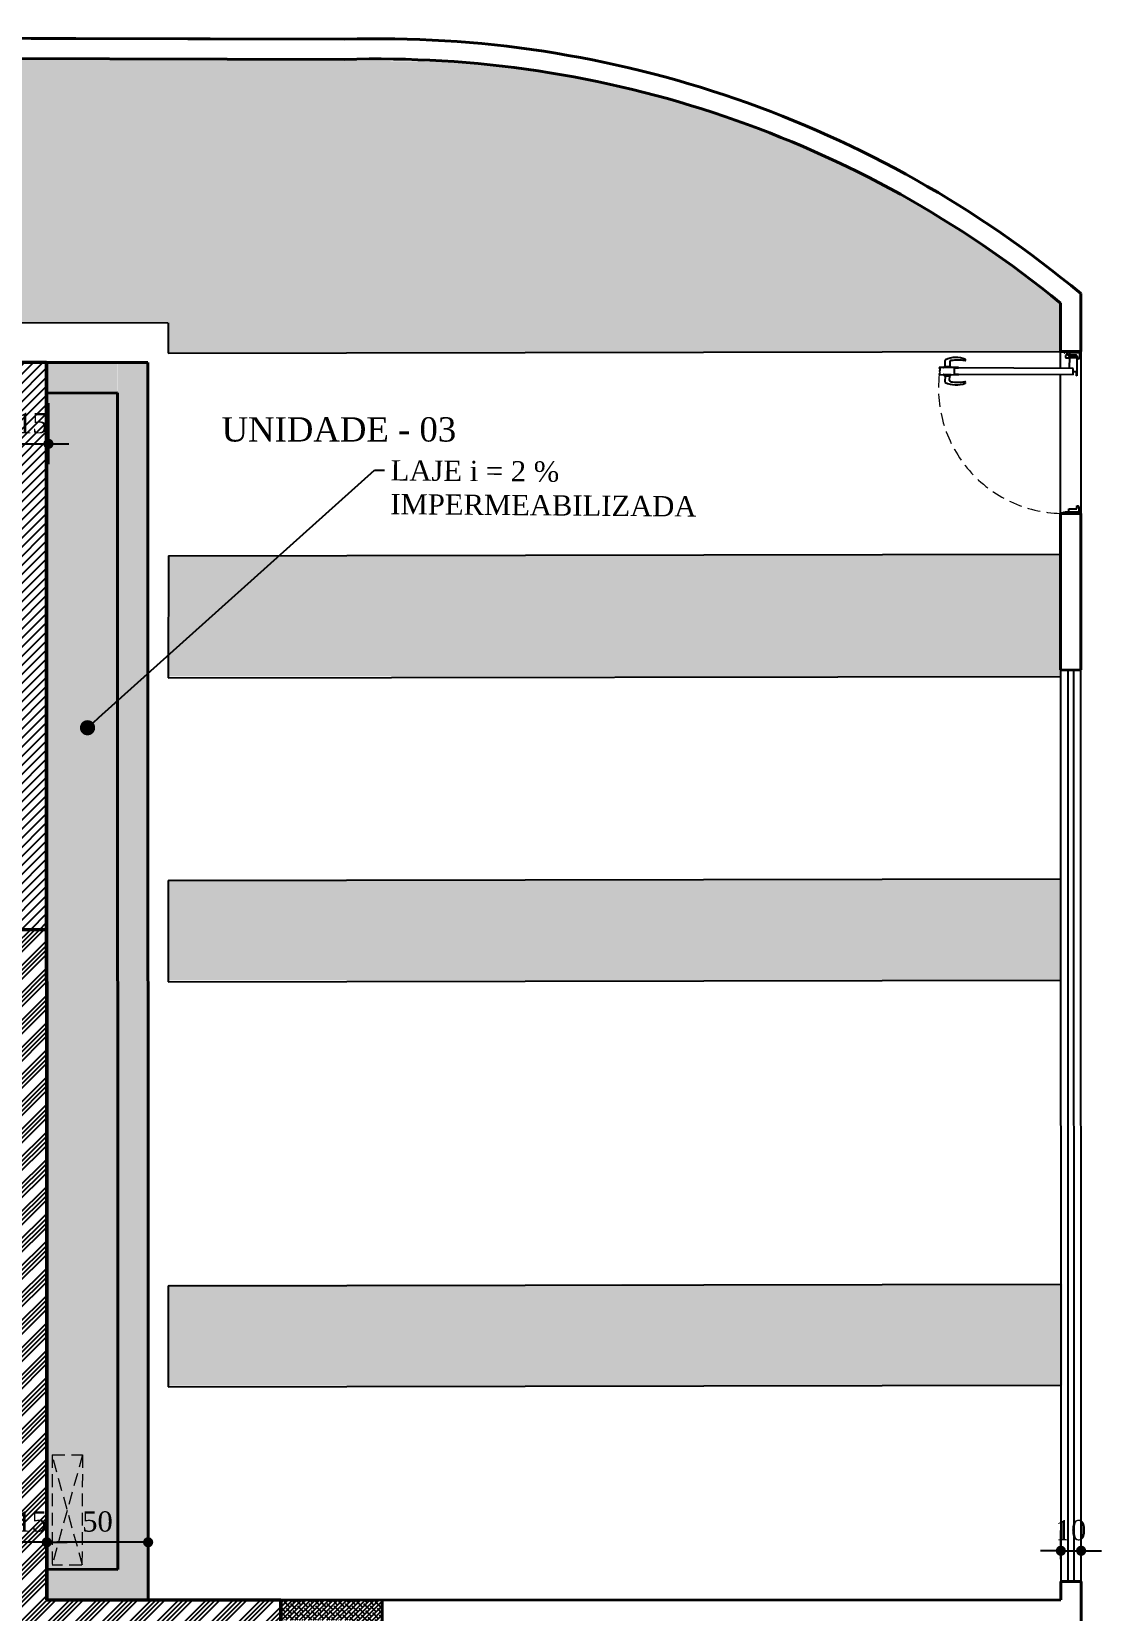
# Model space of a CAD drawing. Header units: millimetres. Extents: x 103208 to 171806, y -164 to 10038.
# Drawn here: x 122729 to 123257, y 6964 to 7744 of the extents above; entities that cross this region are included whole.
import ezdxf
from ezdxf import colors
from ezdxf.entities.mleader import LeaderData, LeaderLine
from ezdxf.math import Vec2, Vec3

# ---------------------------------------------------------------- set-up
doc = ezdxf.new("R2010")
doc.units = ezdxf.units.MM
doc.linetypes.add('HIDDEN', pattern=[9.525, 6.35, -3.175])
for name, color, linetype in [('ACESSORIOS', 2, 'Continuous'), ('Piso', 55, 'Continuous'), ('PN010', 1, 'Continuous'), ('Portas-Cotas', 2, 'Continuous')]:
    doc.layers.add(name, color=color, linetype=linetype)
for name, color, linetype, lineweight in [('Parede Baixa', 5, 'Continuous', 50), ('Parede Corte', 4, 'Continuous', 40), ('Pilares Sub-solo', 7, 'Continuous', 70), ('Projeção Janela', 15, 'HIDDEN', 9), ('Projeção Portas', 55, 'HIDDEN', 5)]:
    doc.layers.add(name, color=color, linetype=linetype, lineweight=lineweight)
doc.styles.add('Valéria', font='romantic.ttf', dxfattribs={"height": 10})
doc.dimstyles.new('Cota - 50', dxfattribs={"dimtxt": 10, "dimasz": 5, "dimexe": 10, "dimexo": 20, "dimgap": 5, "dimtad": 1, "dimtxsty": 'Valéria', "dimblk": 'DOT', "dimcen": 0, "dimclrd": 12, "dimclre": 12, "dimclrt": 2, "dimazin": 2, "dimtfac": 1, "dimtix": 1, "dimtmove": 0, "dimatfit": 3, "dimldrblk": 'DOT', "dimfxl": 1, "dimarcsym": 0})

# ---------------------------------------------------------------- blocks, each defined once
blk = doc.blocks.new('_Dot')
at = {"color": 0, "linetype": 'ByBlock', "lineweight": -2}
blk.add_line((-0.5, 0), (-1, 0), dxfattribs=at)
at = {"color": 0, "linetype": 'ByBlock', "const_width": 0.5}
blk.add_lwpolyline([(-0.25, 0, 1), (0.25, 0, 1)], format="xyb", close=True, dxfattribs=at)
blk = doc.blocks.new('*D792')
at = {"color": 12, "lineweight": -2, "transparency": 16777216}
for p, q in [((123237.15, 6990.13), (123237.15, 7004.35)), ((123247.15, 6990.14), (123247.15, 7004.35)), ((123232.15, 6994.35), (123227.15, 6994.35)), ((123237.15, 6994.35), (123247.15, 6994.35)), ((123252.15, 6994.35), (123257.15, 6994.35))]:
    blk.add_line(p, q, dxfattribs=at)
at = {"layer": 'Defpoints', "color": 0, "transparency": 16777216}
for p in [(123247.15, 6994.35), (123237.15, 6970.13), (123247.15, 6970.14, -236.71)]:
    blk.add_point(p, dxfattribs=at)
at = {"color": 12, "lineweight": -2, "transparency": 16777216, "xscale": 5, "yscale": 5, "zscale": 5}
blk.add_blockref('_Dot', (123237.15, 6994.35), dxfattribs=at)
at = {"color": 12, "lineweight": -2, "transparency": 16777216, "xscale": 5, "yscale": 5, "zscale": 5, "rotation": 180}
blk.add_blockref('_Dot', (123247.15, 6994.35), dxfattribs=at)
at = {"color": 2, "transparency": 16777216, "insert": (123242.15, 7004.46), "char_height": 10, "attachment_point": 5, "style": 'Valéria'}
blk.add_mtext('10', dxfattribs=at)
blk = doc.blocks.new('*D844')
at = {"color": 12, "lineweight": -2, "transparency": 16777216}
for p, q in [((122736.74, 6990.19), (122736.74, 7008.54)), ((122786.74, 6990.2), (122786.74, 7008.54)), ((122781.74, 6998.54), (122741.74, 6998.54))]:
    blk.add_line(p, q, dxfattribs=at)
at = {"layer": 'Defpoints', "color": 0, "transparency": 16777216}
for p in [(122736.74, 6998.54), (122736.74, 6970.19, -488710.04), (122786.74, 6970.2, -488710.04)]:
    blk.add_point(p, dxfattribs=at)
at = {"color": 12, "lineweight": -2, "transparency": 16777216, "xscale": 5, "yscale": 5, "zscale": 5, "rotation": 180}
blk.add_blockref('_Dot', (122736.74, 6998.54), dxfattribs=at)
at = {"color": 12, "lineweight": -2, "transparency": 16777216, "xscale": 5, "yscale": 5, "zscale": 5}
blk.add_blockref('_Dot', (122786.74, 6998.54), dxfattribs=at)
at = {"color": 2, "transparency": 16777216, "insert": (122761.74, 7008.73), "char_height": 10, "attachment_point": 5, "style": 'Valéria'}
blk.add_mtext('50', dxfattribs=at)
blk = doc.blocks.new('*D845')
at = {"color": 12, "lineweight": -2, "transparency": 16777216}
for p, q in [((122721.74, 6990.22), (122721.74, 7008.54)), ((122736.74, 6990.19), (122736.74, 7008.54)), ((122716.74, 6998.54), (122711.74, 6998.54)), ((122736.74, 6998.54), (122721.74, 6998.54)), ((122741.74, 6998.54), (122746.74, 6998.54))]:
    blk.add_line(p, q, dxfattribs=at)
at = {"layer": 'Defpoints', "color": 0, "transparency": 16777216}
for p in [(122721.74, 6998.54), (122721.74, 6970.22, -239442.52), (122736.74, 6970.19, -488710.04)]:
    blk.add_point(p, dxfattribs=at)
at = {"color": 12, "lineweight": -2, "transparency": 16777216, "xscale": 5, "yscale": 5, "zscale": 5}
blk.add_blockref('_Dot', (122721.74, 6998.54), dxfattribs=at)
at = {"color": 12, "lineweight": -2, "transparency": 16777216, "xscale": 5, "yscale": 5, "zscale": 5, "rotation": 180}
blk.add_blockref('_Dot', (122736.74, 6998.54), dxfattribs=at)
at = {"color": 2, "transparency": 16777216, "insert": (122729.24, 7008.73), "char_height": 10, "attachment_point": 5, "style": 'Valéria'}
blk.add_mtext('15', dxfattribs=at)
blk = doc.blocks.new('*D868')
at = {"color": 12, "lineweight": -2, "transparency": 16777216}
for p, q in [((122737.55, 7560.89), (122737.55, 7530.8)), ((122721.57, 7545.93), (122721.57, 7530.8)), ((122716.57, 7540.8), (122711.57, 7540.8)), ((122721.57, 7540.8), (122737.55, 7540.8)), ((122742.55, 7540.8), (122747.55, 7540.8))]:
    blk.add_line(p, q, dxfattribs=at)
at = {"layer": 'Defpoints', "color": 0, "transparency": 16777216}
for p in [(122737.55, 7580.89, 0.05), (122721.57, 7565.93, 9825), (122737.55, 7540.8)]:
    blk.add_point(p, dxfattribs=at)
at = {"color": 12, "lineweight": -2, "transparency": 16777216, "xscale": 5, "yscale": 5, "zscale": 5}
blk.add_blockref('_Dot', (122721.57, 7540.8), dxfattribs=at)
at = {"color": 12, "lineweight": -2, "transparency": 16777216, "xscale": 5, "yscale": 5, "zscale": 5, "rotation": 180}
blk.add_blockref('_Dot', (122737.55, 7540.8), dxfattribs=at)
at = {"color": 2, "transparency": 16777216, "insert": (122729.56, 7550.99), "char_height": 10, "attachment_point": 5, "style": 'Valéria'}
blk.add_mtext('15', dxfattribs=at)

msp = doc.modelspace()

# ---------------------------------------------------------------- hatches: boundary and pattern name
h = msp.add_hatch()
h.set_pattern_fill('GRASS2', color=74, scale=15, pattern_type=2)
h.set_pattern_definition([(360, (7653.407, 20.978), (15, 15), [2.25, -0.45, 0.6, -0.45, 2.25, -9]), (360, (7652.657, 21.428), (15, 15), [1.5, -1.125, 2.25, -1.125, 1.5, -7.5]), (360, (7657.907, 27.428), (15, 15), [1.875, -0.75, 1.875, -10.5]), (360, (7650.407, 30.428), (15, 15), [0.75, -1.5, 0.75, -12]), (90, (7651.907, 30.428), (-15, 15), [1.35, -13.65]), (90, (7656.407, 21.428), (-15, 15), [1.5, -13.5]), (90, (7660.157, 27.428), (-15, 15), [1.5, -13.5]), (45, (7658.357, 21.278), (1e-14, 15), [1.5, -19.7132034]), (135, (7654.457, 21.278), (-15, 1e-14), [1.5, -19.7132034]), (63.434949, (7657.9066, 21.3526), (8e-10, 15), [1.5, -32.0410197]), (75.9637565, (7657.1566, 21.4276), (5e-10, 15), [1.5, -60.3465844]), (75.9637565, (7660.9066, 27.4276), (5e-10, 15), [1.2, -60.6465844]), (75.9637565, (7652.2066, 30.4276), (5e-10, 15), [1.05, -60.7965844]), (104.0362435, (7655.6566, 21.4276), (-5e-10, 15), [1.5, -60.3465844]), (104.0362435, (7659.4066, 27.4276), (-5e-10, 15), [1.2, -60.6465844]), (104.0362435, (7651.6066, 30.4276), (-5e-10, 15), [1.05, -60.7965844]), (116.565051, (7654.9066, 21.3526), (-6e-09, 15), [1.5, -32.041002])])
h.paths.add_polyline_path([(122796.7045, 7075.84619), (123237.79876, 7075.96699), (123237.79876, 7126.02179), (122796.7045, 7125.901)])
h.paths.add_polyline_path([(123237.5273, 7276.02154), (122796.64569, 7275.95354), (122796.64569, 7325.90205), (123237.5273, 7325.97005)])
h.paths.add_polyline_path([(122796.60846, 7485.90909), (123237.26023, 7485.90909), (123237.25505, 7426.0213), (122796.60328, 7426.0213)])
h.paths.add_polyline_path([(122796.47682, 7600.48647), (121767.90472, 7602.95524), (121767.9708, 7733.26805), (122796.54276, 7730.79189)])
h.paths.add_polyline_path([(122934.08579, 7642.95413), (122824.56526, 7642.95413)], flags=16)
h.paths.add_polyline_path([(122796.54276, 7730.79189), (122796.55919, 7585.50927), (123236.9465, 7586.30857), (123236.96495, 7610.24016), (123197.96123, 7639.36647), (123168.57865, 7657.90579), (123133.25616, 7676.85662), (123093.67278, 7694.24828), (123052.45809, 7708.46757), (123013.65484, 7718.5175), (122974.56383, 7725.56191), (122938.86609, 7729.39956)])
at = {"layer": 'Piso', "true_color": 0xcd2027}
h = msp.add_hatch(dxfattribs=at)
h.set_pattern_fill('ANSI31', color=242, angle=360, style=0)
h.paths.add_polyline_path([(122736.5634, 7580.89341), (122294.56306, 7581.97682), (122294.64536, 7301.97578), (122736.6457, 7300.89237)])
h.paths.add_polyline_path([(122721.64128, 7315.92919), (122309.64097, 7316.93907), (122309.56748, 7566.94), (122721.5678, 7565.93012)], flags=16)
at = {"layer": 'Piso', "true_color": 0x93278f}
h = msp.add_hatch(dxfattribs=at)
h.set_pattern_fill('ANSI38', color=217, scale=0.5, angle=360)
h.paths.add_polyline_path([(122771.56781, 7580.89341), (122736.5634, 7580.89341), (122736.56781, 7565.9037), (122771.56781, 7565.9037)])
h.paths.add_polyline_path([(122786.5634, 7580.9081), (122771.73852, 7580.9081), (122771.73852, 6985.11332), (122786.5634, 6985.11332)])
h.paths.add_polyline_path([(122786.73852, 6985.11332), (122771.73852, 6985.11332), (122736.77366, 6985.185), (122736.77366, 6970.19972), (122786.74291, 6970.19972)])
at = {"layer": 'Piso', "transparency": 33554559}
h = msp.add_hatch(dxfattribs=at)
h.set_pattern_fill('AR-CONC', color=256, scale=0.1, angle=585)
h.paths.add_polyline_path([(122737.5532, 7565.8937), (122771.73852, 7565.8937), (122771.73852, 6985.11332), (122737.5532, 6985.11332)])
at = {"layer": 'Piso', "true_color": 0x4b81b4}
h = msp.add_hatch(dxfattribs=at)
h.set_pattern_fill('ANSI34', color=145, scale=0.5, angle=360)
h.paths.add_polyline_path([(122307.77252, 6946.06429), (122837.10176, 6944.97926), (122836.60886, 6704.51998), (122600.11219, 6534.35326), (122252.56962, 6534.35326), (122251.37845, 6284.44883), (122147.1702, 6283.58343), (122147.0987, 6268.58283), (122266.30751, 6269.52936), (122267.49829, 6519.35326), (122604.94784, 6519.35326), (122851.59311, 6696.82222), (122852.15298, 6969.94846), (122736.74291, 6970.18503), (122736.6457, 7300.89237), (122721.64569, 7300.92913), (122721.7429, 6970.21577), (121764.34307, 6972.17828), (121764.46523, 6997.80847), (121739.46552, 6997.92763), (121737.82086, 6652.88355), (121737.79061, 6646.53605), (121762.79154, 6646.67127), (121764.22391, 6947.17847), (122127.77223, 6946.43326), (122127.07564, 6800.29105), (122307.08233, 6801.26462)])
h.paths.add_polyline_path([(122292.15327, 6816.1841), (122142.24726, 6815.37332), (122142.87181, 6946.40231), (122292.77249, 6946.09504)], flags=16)
at = {"layer": 'Piso', "true_color": 0x93278f}
h = msp.add_hatch(dxfattribs=at)
h.set_pattern_fill('ANSI38', color=217, scale=0.5, angle=360)
h.paths.add_polyline_path([(122901.59301, 6960.02921), (122887.13272, 6960.02921), (122887.13272, 6696.71973), (122901.59301, 6696.71973)])
h.paths.add_polyline_path([(122902.13276, 6969.94846), (122852.15298, 6969.94846), (122852.15298, 6960.03362), (122902.13276, 6960.03362)])
h.paths.add_polyline_path([(122887.13272, 6711.82219), (122851.62386, 6711.82219), (122851.62386, 6696.71973), (122887.13272, 6696.71973)])

# ---------------------------------------------------------------- linework, layer by layer
for p, q in [((121767.53715, 7602.95612, 134458.76029), (122796.47682, 7600.48647, 134458.76029)), ((122796.59514, 7600.48618, 134458.76029), (122796.55919, 7585.50927, -86370.72627)), ((122796.55919, 7585.50927, -86370.72627), (123236.9465, 7586.30857)), ((122796.74069, 7485.50943, -86370.72627), (122796.60916, 7425.22152, -239442.52059)), ((122796.74069, 7485.50943, -86370.72627), (123237.128, 7486.30874)), ((122796.60916, 7425.22152, -86421.4403), (123237.25505, 7426.0213)), ((122796.63855, 7325.22141, -86451.27207), (123237.0485, 7326.02076, -76.10605)), ((122796.63855, 7325.22141, -239442.52059), (122796.65325, 7275.22136, -239442.52059)), ((122796.65325, 7275.22136, -86466.18796), (123237.06319, 7276.0207, -91.02194)), ((122796.69734, 7125.22119, -86510.93563), (123237.10728, 7126.02053, -135.76961)), ((122796.69734, 7125.22119, -239442.52059), (122796.71204, 7075.22113, -239442.52059)), ((122796.71204, 7075.22113, -86525.85151), (123237.12198, 7076.02048, -150.68549))]:
    msp.add_line(p, q)
at = {"color": 1}
for p, q in [((123180.00524, 7578.95363), (123180.01949, 7582.02135)), ((123182.31606, 7581.27786), (123182.30522, 7578.94295)), ((123238.98728, 7585.75979), (123238.99053, 7586.45978)), ((123238.98728, 7585.7598), (123238.98728, 7585.75979)), ((123238.99053, 7586.45978), (123240.22051, 7586.45407)), ((123239.03704, 7585.70956), (123239.03704, 7585.70957)), ((123239.13704, 7585.70909), (123239.03704, 7585.70956)), ((123239.18744, 7585.79546), (123239.13704, 7585.70909)), ((123239.1396, 7586.25909), (123239.13768, 7585.84569)), ((123239.13768, 7585.84569), (123239.18744, 7585.79546)), ((123239.1396, 7586.2591), (123239.1396, 7586.25909)), ((123239.58982, 7586.307), (123239.18983, 7586.30886)), ((123239.18983, 7586.30886), (123239.18983, 7586.30886)), ((123239.48489, 7584.44747, 19), (123239.48071, 7583.54748, 19)), ((123239.58744, 7585.7936), (123239.63767, 7585.84337)), ((123239.63704, 7585.70677), (123239.58744, 7585.7936)), ((123239.58982, 7586.30701), (123239.58982, 7586.307)), ((123241.51702, 7585.69804), (123239.63704, 7585.70677)), ((123239.63767, 7585.84337), (123239.63959, 7586.25677)), ((123239.63959, 7586.25677), (123239.63959, 7586.25677)), ((123239.77932, 7583.24609, 19), (123240.67931, 7583.24191, 19)), ((123240.68627, 7584.74189, 19), (123239.78628, 7584.74607, 19)), ((123239.78982, 7586.30607), (123239.78796, 7585.90607)), ((123239.78796, 7585.90607), (123239.78796, 7585.90608)), ((123240.21982, 7586.30407), (123239.78982, 7586.30607)), ((123239.83773, 7585.85585), (123239.83773, 7585.85584)), ((123239.83773, 7585.85584), (123246.18766, 7585.82635)), ((123240.21982, 7586.30408), (123240.21982, 7586.30407)), ((123240.9807, 7583.54051, 19), (123240.98123, 7583.65551, 19)), ((123240.98434, 7584.3255, 19), (123240.98488, 7584.4405, 19)), ((123241.18216, 7583.85458, 19), (123242.00515, 7583.85076, 19)), ((123241.91554, 7584.12117, 19), (123241.18341, 7584.12457, 19)), ((123241.48131, 7578.00959), (123241.50833, 7583.82806)), ((123241.50833, 7583.82806), (123241.90119, 7583.82624)), ((123241.50982, 7584.14806), (123241.51702, 7585.69804)), ((123241.86517, 7584.14641), (123241.50982, 7584.14806)), ((123241.65754, 7583.65737), (123241.65643, 7583.41737)), ((123241.65643, 7583.41737), (123242.26642, 7583.41454)), ((123241.90754, 7583.65621), (123241.65754, 7583.65737)), ((123241.66172, 7584.55736), (123241.66061, 7584.31736)), ((123241.66061, 7584.31736), (123241.9306, 7584.31611)), ((123242.27171, 7584.55452), (123241.66172, 7584.55736)), ((123241.68308, 7584.48226, 19), (123241.68257, 7584.37226, 19)), ((123241.73234, 7584.32203, 19), (123241.95733, 7584.32098, 19)), ((123242.28331, 7584.52947, 19), (123241.73331, 7584.53202, 19)), ((123241.95488, 7584.26867), (123241.86517, 7584.14641)), ((123241.90119, 7583.82624), (123241.94935, 7583.73397)), ((123241.99842, 7584.24283, 19), (123241.91554, 7584.12117, 19)), ((123241.9306, 7584.31611), (123241.9306, 7584.31611)), ((123241.95487, 7584.26868), (123241.95488, 7584.26867)), ((123242.00515, 7583.85076, 19), (123242.05538, 7583.90052, 19)), ((123242.05538, 7583.90052, 19), (123244.45536, 7583.88938, 19)), ((123242.26642, 7583.41454), (123242.29628, 7583.3844)), ((123242.30185, 7584.58439), (123242.27171, 7584.55452)), ((123242.33307, 7584.47924, 19), (123242.28331, 7584.52947, 19)), ((123242.29628, 7583.3844), (123242.32642, 7583.41426)), ((123242.33171, 7584.55425), (123242.30185, 7584.58439)), ((123242.32642, 7583.41426), (123242.35628, 7583.38412)), ((123242.36185, 7584.58411), (123242.33171, 7584.55425)), ((123242.65807, 7584.47773, 19), (123242.33307, 7584.47924, 19)), ((123242.35628, 7583.38412), (123242.38642, 7583.41398)), ((123242.39171, 7584.55397), (123242.36185, 7584.58411)), ((123242.38642, 7583.41398), (123242.41628, 7583.38384)), ((123242.42185, 7584.58383), (123242.39171, 7584.55397)), ((123242.41628, 7583.38384), (123242.44642, 7583.4137)), ((123242.45171, 7584.55369), (123242.42185, 7584.58383)), ((123242.44642, 7583.4137), (123242.47628, 7583.38356)), ((123242.48185, 7584.58355), (123242.45171, 7584.55369)), ((123242.47628, 7583.38356), (123242.50642, 7583.41342)), ((123242.51171, 7584.55341), (123242.48185, 7584.58355)), ((123242.50642, 7583.41342), (123242.53628, 7583.38328)), ((123242.54185, 7584.58327), (123242.51171, 7584.55341)), ((123242.53628, 7583.38328), (123242.56642, 7583.41314)), ((123242.57171, 7584.55313), (123242.54185, 7584.58327)), ((123242.56642, 7583.41314), (123242.59628, 7583.383)), ((123242.60185, 7584.58299), (123242.57171, 7584.55313)), ((123242.59628, 7583.383), (123242.62642, 7583.41287)), ((123242.63171, 7584.55285), (123242.60185, 7584.58299)), ((123242.62642, 7583.41287), (123242.65628, 7583.38273)), ((123242.66185, 7584.58271), (123242.63171, 7584.55285)), ((123242.65628, 7583.38273), (123242.68642, 7583.41259)), ((123242.70784, 7584.4275, 19), (123242.65807, 7584.47773, 19)), ((123242.69171, 7584.55257), (123242.66185, 7584.58271)), ((123242.68642, 7583.41259), (123242.71628, 7583.38245)), ((123242.72185, 7584.58243), (123242.69171, 7584.55257)), ((123242.75807, 7584.47727, 19), (123242.70784, 7584.4275, 19)), ((123242.71628, 7583.38245), (123242.74641, 7583.41231)), ((123242.75171, 7584.5523), (123242.72185, 7584.58243)), ((123242.74641, 7583.41231), (123242.77628, 7583.38217)), ((123242.78185, 7584.58216), (123242.75171, 7584.5523)), ((123243.11877, 7584.47559, 19), (123242.75807, 7584.47727, 19)), ((123242.77628, 7583.38217), (123242.80641, 7583.41203)), ((123242.81171, 7584.55202), (123242.78185, 7584.58216)), ((123242.80641, 7583.41203), (123242.83627, 7583.38189)), ((123242.84185, 7584.58188), (123242.81171, 7584.55202)), ((123242.83627, 7583.38189), (123242.86641, 7583.41175)), ((123242.87171, 7584.55174), (123242.84185, 7584.58188)), ((123242.86641, 7583.41175), (123242.89627, 7583.38161)), ((123242.90185, 7584.5816), (123242.87171, 7584.55174)), ((123242.89627, 7583.38161), (123242.92641, 7583.41147)), ((123242.93171, 7584.55146), (123242.90185, 7584.5816)), ((123242.92641, 7583.41147), (123242.95627, 7583.38133)), ((123242.96185, 7584.58132), (123242.93171, 7584.55146)), ((123242.95627, 7583.38133), (123242.98641, 7583.41119)), ((123242.99171, 7584.55118), (123242.96185, 7584.58132)), ((123242.98641, 7583.41119), (123243.22641, 7583.41008)), ((123243.2317, 7584.55007), (123242.99171, 7584.55118)), ((123243.22641, 7583.41008), (123243.25627, 7583.37994)), ((123243.26184, 7584.57993), (123243.2317, 7584.55007)), ((123243.25627, 7583.37994), (123243.28641, 7583.4098)), ((123243.2917, 7584.54979), (123243.26184, 7584.57993)), ((123243.28641, 7583.4098), (123243.52641, 7583.40869)), ((123243.5317, 7584.54867), (123243.2917, 7584.54979)), ((123243.75806, 7584.47262, 19), (123243.40394, 7584.47427, 19)), ((123243.52641, 7583.40869), (123243.55627, 7583.37855)), ((123243.56184, 7584.57853), (123243.5317, 7584.54867)), ((123243.55627, 7583.37855), (123243.58641, 7583.40841)), ((123243.5917, 7584.54839), (123243.56184, 7584.57853)), ((123243.58641, 7583.40841), (123243.61627, 7583.37827)), ((123243.62184, 7584.57826), (123243.5917, 7584.54839)), ((123243.61627, 7583.37827), (123243.64641, 7583.40813)), ((123243.6517, 7584.54812), (123243.62184, 7584.57826)), ((123243.64641, 7583.40813), (123243.67627, 7583.37799)), ((123243.68184, 7584.57798), (123243.6517, 7584.54812)), ((123243.67627, 7583.37799), (123243.7064, 7583.40785)), ((123243.7117, 7584.54784), (123243.68184, 7584.57798)), ((123243.7064, 7583.40785), (123243.73626, 7583.37771)), ((123243.74184, 7584.5777), (123243.7117, 7584.54784)), ((123243.73626, 7583.37771), (123243.7664, 7583.40757)), ((123243.7717, 7584.54756), (123243.74184, 7584.5777)), ((123243.80782, 7584.42239, 19), (123243.75806, 7584.47262, 19)), ((123243.7664, 7583.40757), (123243.79626, 7583.37743)), ((123243.80184, 7584.57742), (123243.7717, 7584.54756)), ((123243.79626, 7583.37743), (123243.8264, 7583.40729)), ((123243.8317, 7584.54728), (123243.80184, 7584.57742)), ((123243.85806, 7584.47216, 19), (123243.80782, 7584.42239, 19)), ((123243.8264, 7583.40729), (123243.85626, 7583.37715)), ((123243.86184, 7584.57714), (123243.8317, 7584.54728)), ((123243.85626, 7583.37715), (123243.8864, 7583.40701)), ((123244.18305, 7584.47065, 19), (123243.85806, 7584.47216, 19)), ((123243.8917, 7584.547), (123243.86184, 7584.57714)), ((123243.8864, 7583.40701), (123243.91626, 7583.37687)), ((123243.92184, 7584.57686), (123243.8917, 7584.547)), ((123243.91626, 7583.37687), (123243.9464, 7583.40674)), ((123243.9517, 7584.54672), (123243.92184, 7584.57686)), ((123243.9464, 7583.40674), (123243.97626, 7583.3766)), ((123243.98184, 7584.57658), (123243.9517, 7584.54672)), ((123243.97626, 7583.3766), (123244.0064, 7583.40646)), ((123244.0117, 7584.54644), (123243.98184, 7584.57658)), ((123244.0064, 7583.40646), (123244.03626, 7583.37632)), ((123244.04183, 7584.5763), (123244.0117, 7584.54644)), ((123244.03626, 7583.37632), (123244.0664, 7583.40618)), ((123244.07169, 7584.54617), (123244.04183, 7584.5763)), ((123244.0664, 7583.40618), (123244.09626, 7583.37604)), ((123244.10183, 7584.57603), (123244.07169, 7584.54617)), ((123244.09626, 7583.37604), (123244.1264, 7583.4059)), ((123244.13169, 7584.54589), (123244.10183, 7584.57603)), ((123244.1264, 7583.4059), (123244.15626, 7583.37576)), ((123244.16183, 7584.57575), (123244.13169, 7584.54589)), ((123244.15626, 7583.37576), (123244.1864, 7583.40562)), ((123244.19169, 7584.54561), (123244.16183, 7584.57575)), ((123244.23328, 7584.52042, 19), (123244.18305, 7584.47065, 19)), ((123244.1864, 7583.40562), (123244.21626, 7583.37548)), ((123244.22183, 7584.57547), (123244.19169, 7584.54561)), ((123244.21626, 7583.37548), (123244.2464, 7583.40534)), ((123244.25169, 7584.54533), (123244.22183, 7584.57547)), ((123244.78328, 7584.51786, 19), (123244.23328, 7584.52042, 19)), ((123244.2464, 7583.40534), (123244.85639, 7583.40251)), ((123244.86169, 7584.5425), (123244.25169, 7584.54533)), ((123244.45536, 7583.88938, 19), (123244.50512, 7583.83915, 19)), ((123244.50512, 7583.83915, 19), (123244.75583, 7583.83798, 19)), ((123244.59724, 7584.10872, 19), (123244.51549, 7584.23114, 19)), ((123244.55731, 7584.30891, 19), (123244.7823, 7584.30786, 19)), ((123244.56549, 7584.25709), (123244.56548, 7584.2571)), ((123244.64802, 7584.13348), (123244.56549, 7584.25709)), ((123244.56642, 7583.72182), (123244.61544, 7583.81363)), ((123244.59057, 7584.30376), (123244.59057, 7584.30375)), ((123244.59057, 7584.30375), (123244.86057, 7584.3025)), ((123244.90637, 7584.10728, 19), (123244.59724, 7584.10872, 19)), ((123244.85751, 7583.64251), (123244.60751, 7583.64367)), ((123244.61544, 7583.81363), (123245.00829, 7583.81181)), ((123245.30978, 7584.13041), (123244.64802, 7584.13348)), ((123244.75583, 7583.83798, 19), (123244.94133, 7584.02177, 19)), ((123244.83253, 7584.35763, 19), (123244.83305, 7584.46763, 19)), ((123244.85639, 7583.40251), (123244.85751, 7583.64251)), ((123244.86057, 7584.3025), (123244.86169, 7584.5425)), ((123245.00829, 7583.81181), (123244.96483, 7574.45191)), ((123245.30328, 7582.73043), (123245.30432, 7582.95542)), ((123245.80327, 7582.7281), (123245.30328, 7582.73043)), ((123245.30432, 7582.95542), (123245.30432, 7582.95543)), ((123245.30618, 7583.35542), (123245.30978, 7584.13041)), ((123245.30618, 7583.35543), (123245.30618, 7583.35542)), ((123245.35455, 7583.0052), (123245.35455, 7583.00519)), ((123245.35455, 7583.00519), (123245.40455, 7583.00496)), ((123245.35595, 7583.30519), (123245.35594, 7583.3052)), ((123245.40594, 7583.30496), (123245.35595, 7583.30519)), ((123245.40455, 7583.00496), (123245.40397, 7582.87996)), ((123245.40397, 7582.87996), (123245.65397, 7582.8788)), ((123245.40653, 7583.42995), (123245.40594, 7583.30496)), ((123245.65652, 7583.42879), (123245.40653, 7583.42995)), ((123245.65397, 7582.8788), (123245.65652, 7583.42879)), ((123245.70999, 7586.32858), (123245.71064, 7586.46917)), ((123245.70999, 7586.32858), (123245.70999, 7586.32858)), ((123246.18975, 7586.27635), (123245.75976, 7586.27835)), ((123245.75976, 7586.27835), (123245.75976, 7586.27835)), ((123245.80327, 7582.72811), (123245.80327, 7582.7281)), ((123246.18766, 7585.82635), (123246.18975, 7586.27635)), ((123246.33696, 7585.67566), (123246.32568, 7583.24568)), ((123246.32568, 7583.24568), (123246.32568, 7583.24569)), ((123246.38737, 7585.76202), (123246.33696, 7585.67566)), ((123246.33952, 7586.22565), (123246.3376, 7585.81226)), ((123246.3376, 7585.81226), (123246.38737, 7585.76202)), ((123246.33952, 7586.22566), (123246.33952, 7586.22565)), ((123246.38975, 7586.27542), (123246.38975, 7586.27543)), ((123246.78975, 7586.27356), (123246.38975, 7586.27542)), ((123246.78736, 7585.76017), (123246.83759, 7585.80993)), ((123246.83696, 7585.67334), (123246.78736, 7585.76017)), ((123246.78975, 7586.27357), (123246.78975, 7586.27356)), ((123246.96389, 7585.67275), (123246.83696, 7585.67334)), ((123246.83759, 7585.80993), (123246.83951, 7586.22333)), ((123246.83951, 7586.22333), (123246.83951, 7586.22334)), ((123246.93696, 7585.67288), (123246.93696, 7585.67287)), ((123177.13852, 7575.35976), (123177.1367, 7574.96691)), ((123177.1367, 7574.96691), (123186.5966, 7574.92298)), ((123177.33852, 7575.35883), (123177.13852, 7575.35976)), ((123177.15295, 7578.46687), (123177.15113, 7578.07401)), ((123177.15113, 7578.07401), (123177.35113, 7578.07309)), ((123186.61285, 7578.42294), (123177.15295, 7578.46687)), ((123177.34023, 7575.72597), (123177.33852, 7575.35883)), ((123177.37036, 7575.75583), (123177.34023, 7575.72597)), ((123177.37064, 7575.81583), (123177.3405, 7575.78597)), ((123177.3405, 7575.78597), (123177.37036, 7575.75583)), ((123177.37092, 7575.87583), (123177.34078, 7575.84597)), ((123177.34078, 7575.84597), (123177.37064, 7575.81583)), ((123177.3712, 7575.93583), (123177.34106, 7575.90597)), ((123177.34106, 7575.90597), (123177.37092, 7575.87583)), ((123177.37148, 7575.99583), (123177.34134, 7575.96597)), ((123177.34134, 7575.96597), (123177.3712, 7575.93583)), ((123177.37176, 7576.05583), (123177.34162, 7576.02597)), ((123177.34162, 7576.02597), (123177.37148, 7575.99583)), ((123177.37204, 7576.11583), (123177.3419, 7576.08597)), ((123177.3419, 7576.08597), (123177.37176, 7576.05583)), ((123177.37231, 7576.17583), (123177.34218, 7576.14597)), ((123177.34218, 7576.14597), (123177.37204, 7576.11583)), ((123177.37259, 7576.23583), (123177.34245, 7576.20597)), ((123177.34245, 7576.20597), (123177.37231, 7576.17583)), ((123177.37287, 7576.29583), (123177.34273, 7576.26596)), ((123177.34273, 7576.26596), (123177.37259, 7576.23583)), ((123177.37315, 7576.35582), (123177.34301, 7576.32596)), ((123177.34301, 7576.32596), (123177.37287, 7576.29583)), ((123177.37343, 7576.41582), (123177.34329, 7576.38596)), ((123177.34329, 7576.38596), (123177.37315, 7576.35582)), ((123177.34608, 7576.98596), (123177.34357, 7576.44596)), ((123177.34357, 7576.44596), (123177.37343, 7576.41582)), ((123177.37622, 7577.01582), (123177.34608, 7576.98596)), ((123177.37649, 7577.07582), (123177.34636, 7577.04596)), ((123177.34636, 7577.04596), (123177.37622, 7577.01582)), ((123177.37677, 7577.13582), (123177.34663, 7577.10596)), ((123177.34663, 7577.10596), (123177.37649, 7577.07582)), ((123177.37705, 7577.19582), (123177.34691, 7577.16596)), ((123177.34691, 7577.16596), (123177.37677, 7577.13582)), ((123177.37733, 7577.25581), (123177.34719, 7577.22595)), ((123177.34719, 7577.22595), (123177.37705, 7577.19582)), ((123177.37761, 7577.31581), (123177.34747, 7577.28595)), ((123177.34747, 7577.28595), (123177.37733, 7577.25581)), ((123177.37789, 7577.37581), (123177.34775, 7577.34595)), ((123177.34775, 7577.34595), (123177.37761, 7577.31581)), ((123177.37817, 7577.43581), (123177.34803, 7577.40595)), ((123177.34803, 7577.40595), (123177.37789, 7577.37581)), ((123177.37844, 7577.49581), (123177.34831, 7577.46595)), ((123177.34831, 7577.46595), (123177.37817, 7577.43581)), ((123177.37872, 7577.55581), (123177.34858, 7577.52595)), ((123177.34858, 7577.52595), (123177.37844, 7577.49581)), ((123177.379, 7577.61581), (123177.34886, 7577.58595)), ((123177.34886, 7577.58595), (123177.37872, 7577.55581)), ((123177.37928, 7577.67581), (123177.34914, 7577.64595)), ((123177.34914, 7577.64595), (123177.379, 7577.61581)), ((123177.35113, 7578.07309), (123177.34942, 7577.70595)), ((123177.34942, 7577.70595), (123177.37928, 7577.67581)), ((123182.94664, 7574.93993), (123179.32667, 7574.95674)), ((123182.96289, 7578.43989), (123179.34293, 7578.4567)), ((123179.63486, 7574.5653), (123179.63481, 7574.5553)), ((123179.65474, 7578.84526), (123179.65478, 7578.85526)), ((123179.73435, 7574.45484), (123182.28432, 7574.443)), ((123179.75525, 7578.95479), (123182.30522, 7578.94295)), ((123179.98435, 7574.45368), (123179.9701, 7571.38595)), ((123182.27348, 7572.10808), (123182.28432, 7574.443)), ((123182.28432, 7574.443), (123182.53432, 7574.44184)), ((123182.30522, 7578.94295), (123182.55522, 7578.94179)), ((123182.63478, 7574.54137), (123182.63483, 7574.55137)), ((123182.65475, 7578.84132), (123182.6547, 7578.83132)), ((123184.64731, 7575.08203), (123184.66217, 7578.282)), ((123186.59729, 7575.07297), (123184.64731, 7575.08203)), ((123243.21652, 7574.82003), (123184.64736, 7575.09203)), ((123243.23129, 7578.00146), (123184.66213, 7578.27346)), ((123184.66217, 7578.282), (123186.61215, 7578.27294)), ((123186.5966, 7574.92298), (123186.59729, 7575.07297)), ((123186.61215, 7578.27294), (123186.61285, 7578.42294)), ((123243.21647, 7574.81003), (123243.23129, 7578.00146)), ((123244.82388, 7576.40258), (123243.2239, 7576.41002)), ((123244.81483, 7574.45261), (123244.82388, 7576.40258)), ((123244.96483, 7574.45191), (123244.81483, 7574.45261)), ((123238.61898, 7506.45359), (123238.62249, 7507.21065)), ((123238.62249, 7507.21065), (123238.77249, 7507.20996)), ((123238.77185, 7507.07336), (123238.76994, 7506.65996)), ((123238.82209, 7507.12313), (123238.77185, 7507.07336)), ((123238.77249, 7507.20996), (123238.82209, 7507.12313)), ((123238.8197, 7506.60972), (123239.2197, 7506.60788)), ((123239.22208, 7507.12127), (123239.27248, 7507.20764)), ((123239.27185, 7507.07104), (123239.22208, 7507.12127)), ((123239.26993, 7506.65764), (123239.27185, 7507.07104)), ((123239.27248, 7507.20764), (123241.15246, 7507.19891)), ((123239.42179, 7507.05692), (123239.4197, 7506.60695)), ((123239.4197, 7506.60695), (123239.86969, 7506.60486)), ((123245.82172, 7507.02722), (123239.42179, 7507.05692)), ((123239.91946, 7506.55462), (123239.91899, 7506.45359)), ((123241.15246, 7507.19891), (123241.15966, 7508.74889)), ((123241.15966, 7508.74889), (123244.95962, 7508.73124)), ((123244.95962, 7508.73124), (123244.96322, 7509.50623)), ((123244.96508, 7509.90623), (123244.96612, 7510.13123)), ((123244.96612, 7510.13123), (123245.46612, 7510.1289)), ((123245.01345, 7509.55599), (123245.06345, 7509.55577)), ((123245.06484, 7509.85577), (123245.01484, 7509.85599)), ((123245.06345, 7509.55577), (123245.06287, 7509.43077)), ((123245.06287, 7509.43077), (123245.31287, 7509.42961)), ((123245.06542, 7509.98076), (123245.06484, 7509.85577)), ((123245.31542, 7509.9796), (123245.06542, 7509.98076)), ((123245.31287, 7509.42961), (123245.31542, 7509.9796)), ((123245.33905, 7506.45359), (123245.3394, 7506.52945)), ((123245.38963, 7506.57922), (123245.81963, 7506.57722)), ((123245.81963, 7506.57722), (123245.82172, 7507.02722)), ((123245.97178, 7507.03992), (123245.96986, 7506.62653)), ((123246.02201, 7507.08969), (123245.97178, 7507.03992)), ((123245.9837, 7509.60649), (123245.97241, 7507.17652)), ((123245.97241, 7507.17652), (123246.02201, 7507.08969)), ((123246.01962, 7506.57629), (123246.41962, 7506.57443)), ((123246.422, 7507.08783), (123246.47241, 7507.1742)), ((123246.47177, 7507.0376), (123246.422, 7507.08783)), ((123246.46985, 7506.62421), (123246.47177, 7507.0376)), ((123246.47241, 7507.1742), (123246.57241, 7507.17374))]:
    msp.add_line(p, q, dxfattribs=at)
for centre, radius, start, end in [((123180.26974, 7582.02003), 0.25026, 115.60598342, 179.69691295), ((123185.47421, 7571.32409), 12.14519, 68.05398886, 115.93974775), ((123182.96628, 7581.27464), 0.65023, 94.9859838, 179.71544158), ((123186.254, 7546.9421), 35.1398, 84.05710174, 95.46106838), ((123189.92007, 7582.14159), 0.25009, 263.62185755, 359.71110859), ((123189.92089, 7582.3566), 0.25027, 359.77569871, 68.33938765), ((123239.03727, 7585.75957), 0.05, 179.73391826, 269.73391826), ((123239.1896, 7586.25886), 0.05, 89.73391826, 179.73391826), ((123239.78071, 7583.54608, 19), 0.3, 179.73391826, 269.73391826), ((123239.78489, 7584.44607, 19), 0.3, 89.73391826, 179.73391826), ((123239.58959, 7586.25701), 0.05, 359.73391826, 89.73391826), ((123239.83796, 7585.90585), 0.05, 179.73391826, 269.73391826), ((123240.22005, 7586.35408), 0.05, 269.73391826, 359.73391826), ((123240.6807, 7583.5419, 19), 0.3, 269.73391826, 359.73391826), ((123240.68488, 7584.44189, 19), 0.3, 359.73391826, 89.73391826), ((123241.18123, 7583.65458, 19), 0.2, 89.73391826, 179.73391826), ((123241.18434, 7584.32457, 19), 0.2, 179.73391826, 269.73391826), ((123241.73257, 7584.37203, 19), 0.05, 179.73391826, 269.73391826), ((123241.73308, 7584.48203, 19), 0.05, 89.73391826, 179.73391826), ((123241.90777, 7583.70621), 0.05, 269.73391826, 33.73391826), ((123241.93046, 7584.28611), 0.03, 324.4727377, 89.73391826), ((123241.9571, 7584.27098, 19), 0.05, 325.73391826, 89.73391826), ((123244.55707, 7584.25891, 19), 0.05, 89.73391826, 213.73391826), ((123244.60774, 7583.69367), 0.05, 145.73391826, 269.73391826), ((123244.59043, 7584.27376), 0.03, 89.73391825, 213.7328627), ((123244.78254, 7584.35786, 19), 0.05, 269.73391826, 359.73391826), ((123244.78305, 7584.46786, 19), 0.05, 359.73391826, 89.73391826), ((123244.90614, 7584.05729, 19), 0.05, 314.73391826, 89.73391826), ((123245.35432, 7582.9552), 0.05, 89.73391826, 179.73391826), ((123245.35618, 7583.35519), 0.05, 179.73391826, 269.73391826), ((123245.75999, 7586.32835), 0.05, 179.73391826, 269.73391826), ((123245.80568, 7583.2481), 0.52, 269.73391826, 359.73391826), ((123246.38952, 7586.22543), 0.05, 89.73391825, 179.73391825), ((123246.78951, 7586.22357), 0.05, 359.73391826, 89.73391826), ((123179.32649, 7574.91674), 0.04, 89.73391825, 179.73391826), ((123179.54649, 7574.91572), 0.26, 179.73391826, 269.73391826), ((123179.56311, 7578.49568), 0.26, 89.73391826, 179.73391826), ((123179.34311, 7578.4967), 0.04, 179.73391826, 269.73391826), ((123179.54486, 7574.56572), 0.09, 359.73391826, 89.73391826), ((123179.56474, 7578.84567), 0.09, 269.73391826, 359.73391826), ((123179.73481, 7574.55484), 0.1, 179.73391826, 269.73391826), ((123179.75478, 7578.85479), 0.1, 89.73391826, 179.73391826), ((123182.53478, 7574.54183), 0.1, 269.73391826, 359.73391826), ((123182.55475, 7578.84179), 0.1, 359.73391826, 89.73391826), ((123182.72483, 7574.55095), 0.09, 89.73391826, 179.73391826), ((123182.7447, 7578.83091), 0.09, 179.73391826, 269.73391826), ((123182.72645, 7574.90095), 0.26, 269.73391826, 359.73391826), ((123182.74308, 7578.48091), 0.26, 359.73391826, 89.73391826), ((123182.94645, 7574.89993), 0.04, 359.73391826, 89.73391826), ((123182.96307, 7578.47989), 0.04, 269.73391825, 359.73391826), ((123180.22035, 7571.38495), 0.25026, 179.77092356, 243.86185309), ((123185.52393, 7582.03209), 12.14519, 243.52808876, 291.41384765), ((123182.9237, 7572.10527), 0.65023, 179.75239493, 264.48185271), ((123186.53016, 7606.40579), 35.1398, 264.00676813, 275.41073477), ((123189.86913, 7571.17377), 0.25009, 359.75672792, 95.84597896), ((123189.86795, 7570.95875), 0.25027, 291.12844886, 359.6921378), ((123238.81994, 7506.65973), 0.05001, 179.73391826, 269.72246025), ((123239.21993, 7506.65788), 0.05, 269.73535065, 359.73248586), ((123239.86946, 7506.55486), 0.05, 359.73391826, 89.73391826), ((123245.01321, 7509.506), 0.04999, 89.72245795, 179.73391826), ((123245.01507, 7509.90598), 0.04999, 179.71310516, 269.74601191), ((123245.3894, 7506.52922), 0.05, 89.73391826, 179.73391826), ((123245.4637, 7509.60891), 0.52, 359.73281642, 89.73391826), ((123246.01986, 7506.6263), 0.05, 179.73391826, 269.72925484), ((123246.41985, 7506.62443), 0.05, 269.73302919, 359.74626534)]:
    msp.add_arc(centre, radius, start, end, dxfattribs=at)
at = {"layer": 'ACESSORIOS'}
for p, q in [((123246.96357, 7586.46917, -0.2319), (123246.99546, 7506.45359)), ((123240.51818, 7429.16154), (123240.65045, 6979.15008)), ((123243.65046, 6979.13777), (123243.51819, 7429.13899, 9825))]:
    msp.add_line(p, q, dxfattribs=at)
at = {"layer": 'Parede Baixa'}
for p, q in [((122736.5634, 7580.89341, -488710.04118), (122736.74291, 6970.18503, -488710.04118)), ((122736.74291, 6970.18503, 9825), (122852.15298, 6969.94846, 9825)), ((122851.59311, 6696.82222), (122852.15298, 6969.94846))]:
    msp.add_line(p, q, dxfattribs=at)
at = {"layer": 'Parede Baixa', "elevation": 9825}
for points in [[(121917.25579, 7582.90166), (122736.5634, 7580.89341)], [(122294.64536, 7301.97578), (122736.6457, 7300.89237)]]:
    msp.add_lwpolyline(points, dxfattribs=at)
at = {"layer": 'Parede Corte'}
for p, q in [((123246.96357, 7614.94391, 9825), (123246.96357, 7586.46917)), ((123236.96495, 7610.24025, 9825), (123236.96495, 7586.46917)), ((122736.5634, 7580.89341, 9825), (122786.5634, 7580.9081, -488710.04118)), ((122786.5634, 7580.9081, -488710.04118), (122786.74291, 6970.19972, -488710.04118)), ((123236.96495, 7586.46917), (123246.96357, 7586.46917)), ((122736.56781, 7565.89341, 9825), (122771.56781, 7565.9037, -339149.52882)), ((122771.56781, 7565.9037, -488710.04118), (122771.73852, 6985.11332, -488710.04118)), ((123236.99546, 7506.45378), (123237.01818, 7429.16051)), ((123236.99546, 7506.45359), (123246.99546, 7506.45359)), ((123246.99546, 7506.45672), (123247.01818, 7429.16345)), ((123237.01818, 7429.16051, 9825), (123247.01819, 7429.14002, 9825)), ((122736.77366, 6985.185, 9825), (122771.73852, 6985.11332, 9825)), ((123237.15045, 6979.1593, 9825), (123247.15046, 6979.1388, 9825)), ((123237.15045, 6979.1593), (123237.15311, 6970.1321)), ((123247.15046, 6979.1388), (123247.16661, 6924.20138)), ((122852.15312, 6970.01893, 9113.23013), (123237.15311, 6970.1321)), ((122901.59301, 6696.71973), (122902.15326, 6970.03363))]:
    msp.add_line(p, q, dxfattribs=at)
at = {"layer": 'Parede Corte', "elevation": 9825}
msp.add_lwpolyline([(121358.9926, 7744.31558), (122883.61889, 7740.57848)], dxfattribs=at)
for points in [[(122651.51629, 7741.1474), (122883.61889, 7740.57848, -0.183582587), (123246.96357, 7614.94391)], [(122651.51923, 7731.14737), (122883.7585, 7730.57811, -0.181396824), (123236.96495, 7610.24025)]]:
    msp.add_lwpolyline(points, format="xyb", dxfattribs=at)
at = {"layer": 'PN010'}
for p, q in [((123236.93209, 7578.03071), (123236.96495, 7586.46917)), ((123236.99546, 7506.45359), (123236.93209, 7574.84922)), ((123246.61798, 7507.08783), (123246.55163, 7507.03866)), ((123246.55163, 7507.03866), (123246.55163, 7506.45359)), ((123246.57241, 7507.17374), (123246.61798, 7507.08783)), ((123237.01818, 7429.16051), (123237.15045, 6979.14905)), ((123247.15046, 6979.1388), (123247.01819, 7429.14002, 9825))]:
    msp.add_line(p, q, dxfattribs=at)
msp.add_arc((123240.17381, 7586.36864), 0.09737, 351.26425594, 61.33633533, dxfattribs=at)
at = {"layer": 'Projeção Janela'}
for p, q in [((122754.34237, 6987.22147), (122739.34237, 7041.69358)), ((122739.34237, 7041.69358), (122754.34237, 7041.69358)), ((122754.34237, 7041.69358), (122739.34237, 6987.29297)), ((122739.34237, 7041.69358), (122739.34237, 6987.29297)), ((122754.34237, 7041.69358), (122754.08273, 6987.22271)), ((122754.08273, 6987.22271), (122739.34237, 6987.22271))]:
    msp.add_line(p, q, dxfattribs=at)
at = {"layer": 'Projeção Portas'}
msp.add_arc((123238.53914, 7568.20782), 61.77333, 173.71825975, 268.56806617, dxfattribs=at)

# ---------------------------------------------------------------- texts
at = {"layer": 'Portas-Cotas', "insert": (122880.87614, 7553.94247, -9825), "char_height": 12, "attachment_point": 2, "style": 'Valéria'}
msp.add_mtext('{\\C12;UNIDADE - 03}', dxfattribs=at)

# ---------------------------------------------------------------- dimensions: what is measured, and where the dimension line sits
dim = msp.add_linear_dim(base=(122737.54878, 7540.79595), p1=(122721.5678, 7565.93012, 9825), p2=(122737.54878, 7580.8937, 0.04502), text='15', dimstyle='Cota - 50', override={"dimtmove": 1})
dim.commit()
dim.dimension.update_dxf_attribs({"geometry": '*D868', "text_midpoint": (122729.55829, 7550.98825)})
for base, p1, p2, picture, middle in [((122721.7429, 6998.53778), (122736.74291, 6970.18503, -488710.04118), (122721.7429, 6970.21577, -239442.52059), '*D845', (122729.2429, 7008.73009)), ((123247.1531, 6994.34682), (123237.15311, 6970.1321), (123247.1531, 6970.13504, -236.70728), '*D792', (123242.1531, 7004.45776))]:
    dim = msp.add_linear_dim(base=base, p1=p1, p2=p2, dimstyle='Cota - 50', override={"dimtmove": 1})
    dim.commit()
    dim.dimension.update_dxf_attribs({"geometry": picture, "text_midpoint": middle})
dim = msp.add_linear_dim(base=(122736.74291, 6998.53778), p1=(122786.74291, 6970.19972, -488710.04118), p2=(122736.74291, 6970.18503, -488710.04118), dimstyle='Cota - 50')
dim.commit()
dim.dimension.update_dxf_attribs({"geometry": '*D844', "text_midpoint": (122761.74291, 7008.73009)})

# ---------------------------------------------------------------- leaders
at = {"layer": 'Pilares Sub-solo'}
ml = msp.add_multileader_mtext('Standard', dxfattribs=at)
ml.set_content('LAJE i = 2 %\\PIMPERMEABILIZADA', color=2, style='Valéria')
ml.set_leader_properties(color=15)
ml.set_arrow_properties(name='DOT')
ml.build(insert=Vec2(0, 0))
ml.multileader.update_dxf_attribs({"dogleg_length": 5, "arrow_head_size": 7.5})
ctx = ml.context
ctx.base_point, ctx.char_height, ctx.arrow_head_size, ctx.landing_gap_size, ctx.plane_origin, ctx.plane_x_axis, ctx.plane_y_axis = Vec3(122903.43054, 7527.76533), 10, 7.5, 3, Vec3(123067.77967, 7756.71746), Vec3(0.999969229, -0.007844806), Vec3(0.007844806, 0.999969229)
notes = []
notes.append((ctx, [(1, (1, 1, 0), (122898.4307, 7527.80455), (0.999969229, -0.007844806), 5, [(0, [(122756.84237, 7400.64555)], 0, [])])]))
ctx.mtext.insert, ctx.mtext.text_direction, ctx.mtext.rotation, ctx.mtext.flow_direction = Vec3(122906.46967, 7532.74164), Vec3(0.999969229, -0.007844806), 6.27534042, 5
for ctx, leaders in notes:
    for number, flags, end, landing, length, lines in leaders:
        leader = LeaderData()
        leader.index, (leader.has_last_leader_line, leader.has_dogleg_vector, leader.attachment_direction) = number, flags
        leader.last_leader_point, leader.dogleg_vector, leader.dogleg_length = Vec3(end), Vec3(landing), length
        for number, points, colour, breaks in lines:
            line = LeaderLine()
            line.index, line.vertices, line.color, line.breaks = number, Vec3.list(points), colors.encode_raw_color(colour), breaks
            leader.lines.append(line)
        ctx.leaders.append(leader)

doc.saveas('drawing.dxf')
